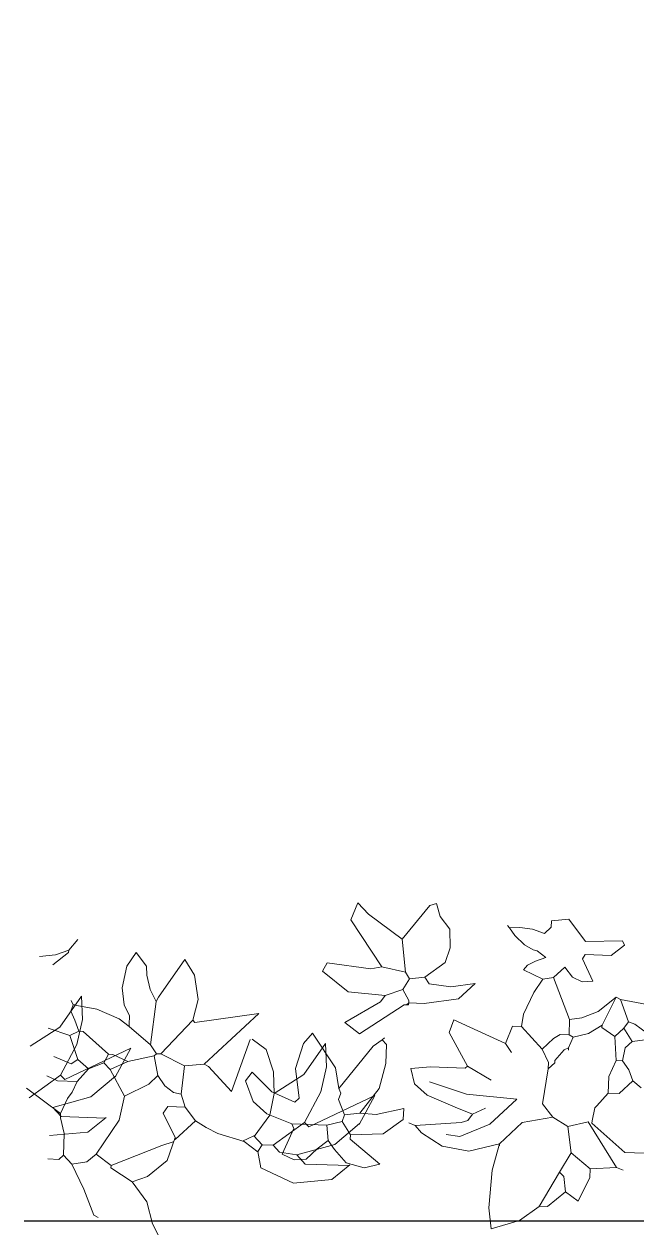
# Model space of a CAD drawing. Header units: millimetres. Extents: x 2667 to 2848, y -1 to 1765.
# Drawn here: x 2776.677 to 2777.422, y 1718.591 to 1720.063 of the extents above; entities that cross this region are included whole.
import ezdxf

# ---------------------------------------------------------------- set-up
doc = ezdxf.new("R2010")
doc.units = ezdxf.units.MM
doc.layers.add('PROIEZIONI', color=145, linetype='Continuous')
doc.layers.add('VERDE_giardino', color=74, linetype='Continuous', lineweight=9)

msp = doc.modelspace()

# ---------------------------------------------------------------- linework, layer by layer
at = {"layer": 'PROIEZIONI'}
msp.add_lwpolyline([(2779.6095, 1720.3076), (2779.6095, 1718.6078), (2776.6771, 1718.6078)], dxfattribs=at)
at = {"layer": 'VERDE_giardino'}
for p, q in [((2777.0743, 1718.9738), (2777.083, 1718.9947)), ((2777.0958, 1718.981), (2777.083, 1718.9947)), ((2777.1371, 1718.9503), (2777.1705, 1718.9915)), ((2777.1705, 1718.9915), (2777.1785, 1718.9939)), ((2777.1833, 1718.9778), (2777.1785, 1718.9939)), ((2777.1371, 1718.9503), (2777.0958, 1718.981)), ((2777.1951, 1718.9627), (2777.1833, 1718.9778)), ((2777.112, 1718.9167), (2777.0743, 1718.9738)), ((2777.1955, 1718.9397), (2777.1951, 1718.9627)), ((2777.2677, 1718.9641), (2777.2651, 1718.9669)), ((2777.28, 1718.9647), (2777.2677, 1718.9641)), ((2777.2677, 1718.9641), (2777.2738, 1718.9547)), ((2777.2955, 1718.9626), (2777.28, 1718.9647)), ((2777.3099, 1718.9573), (2777.2955, 1718.9626)), ((2777.3181, 1718.9649), (2777.3099, 1718.9573)), ((2777.3184, 1718.9729), (2777.3181, 1718.9649)), ((2777.3184, 1718.9729), (2777.3397, 1718.9747)), ((2777.3397, 1718.9747), (2777.36, 1718.9475)), ((2776.7313, 1718.9371), (2776.7424, 1718.9499)), ((2777.141, 1718.9103), (2777.1371, 1718.9503)), ((2777.2738, 1718.9547), (2777.2856, 1718.9435)), ((2777.36, 1718.9475), (2777.4051, 1718.9485)), ((2777.4076, 1718.9431), (2777.4051, 1718.9485)), ((2776.7121, 1718.9192), (2776.7312, 1718.9344)), ((2776.7313, 1718.9371), (2776.7154, 1718.9314)), ((2776.7312, 1718.9344), (2776.7313, 1718.9371)), ((2776.8135, 1718.9341), (2776.8019, 1718.9178)), ((2776.8135, 1718.9341), (2776.8261, 1718.9177)), ((2777.1892, 1718.9219), (2777.1955, 1718.9397)), ((2777.2856, 1718.9435), (2777.2961, 1718.9375)), ((2777.2961, 1718.9375), (2777.3012, 1718.9363)), ((2777.3012, 1718.9363), (2777.3115, 1718.928)), ((2777.3912, 1718.9304), (2777.4076, 1718.9431)), ((2776.7154, 1718.9314), (2776.6958, 1718.9293)), ((2776.8019, 1718.9178), (2776.7964, 1718.8914)), ((2776.8265, 1718.9065), (2776.8261, 1718.9177)), ((2776.8407, 1718.88), (2776.8727, 1718.9257)), ((2776.8727, 1718.9257), (2776.8845, 1718.9067)), ((2777.0402, 1718.9114), (2777.0459, 1718.9218)), ((2777.0459, 1718.9218), (2777.0987, 1718.9145)), ((2777.1646, 1718.9042), (2777.1892, 1718.9219)), ((2777.2895, 1718.9189), (2777.2844, 1718.9131)), ((2777.299, 1718.9236), (2777.2895, 1718.9189)), ((2777.3115, 1718.928), (2777.299, 1718.9236)), ((2777.3565, 1718.9264), (2777.3594, 1718.9316)), ((2777.3688, 1718.8994), (2777.3565, 1718.9264)), ((2777.3594, 1718.9316), (2777.3912, 1718.9304)), ((2776.8304, 1718.8892), (2776.8265, 1718.9065)), ((2776.8845, 1718.9067), (2776.8889, 1718.8771)), ((2777.0711, 1718.8863), (2777.0402, 1718.9114)), ((2777.0987, 1718.9145), (2777.112, 1718.9167)), ((2777.141, 1718.9103), (2777.112, 1718.9167)), ((2777.146, 1718.9022), (2777.141, 1718.9103)), ((2777.146, 1718.9022), (2777.1646, 1718.9042)), ((2777.1697, 1718.896), (2777.1646, 1718.9042)), ((2777.3079, 1718.9016), (2777.2844, 1718.9131)), ((2777.3079, 1718.9016), (2777.3212, 1718.9038)), ((2777.3212, 1718.9038), (2777.3349, 1718.9165)), ((2777.3406, 1718.8526), (2777.3212, 1718.9038)), ((2777.3349, 1718.9165), (2777.3441, 1718.9041)), ((2777.3441, 1718.9041), (2777.3561, 1718.8986)), ((2776.7964, 1718.8914), (2776.7988, 1718.8704)), ((2776.8378, 1718.8748), (2776.8304, 1718.8892)), ((2777.1161, 1718.8821), (2777.1376, 1718.8892)), ((2777.1376, 1718.8892), (2777.146, 1718.9022)), ((2777.145, 1718.8757), (2777.1376, 1718.8892)), ((2777.1961, 1718.8924), (2777.1697, 1718.896)), ((2777.1961, 1718.8924), (2777.2256, 1718.8964)), ((2777.2256, 1718.8964), (2777.2054, 1718.878)), ((2777.3079, 1718.9016), (2777.2971, 1718.8854)), ((2777.3561, 1718.8986), (2777.3688, 1718.8994)), ((2776.747, 1718.8813), (2776.7204, 1718.8436)), ((2776.7368, 1718.8705), (2776.7344, 1718.8759)), ((2776.7479, 1718.8527), (2776.747, 1718.8813)), ((2776.8306, 1718.822), (2776.8378, 1718.8748)), ((2776.8378, 1718.8748), (2776.8407, 1718.88)), ((2776.8889, 1718.8771), (2776.8821, 1718.852)), ((2777.0671, 1718.8493), (2777.1105, 1718.8743)), ((2777.1161, 1718.8821), (2777.0711, 1718.8863)), ((2777.1105, 1718.8743), (2777.1161, 1718.8821)), ((2777.1449, 1718.873), (2777.145, 1718.8757)), ((2777.2054, 1718.878), (2777.1635, 1718.8724)), ((2777.2971, 1718.8854), (2777.2844, 1718.8593)), ((2777.3973, 1718.8798), (2777.3752, 1718.8626)), ((2777.3801, 1718.8459), (2777.3973, 1718.8798)), ((2777.4025, 1718.8769), (2777.3973, 1718.8798)), ((2777.4025, 1718.8769), (2777.4552, 1718.867)), ((2777.4121, 1718.85), (2777.4025, 1718.8769)), ((2776.7339, 1718.8627), (2776.7368, 1718.8705)), ((2776.7388, 1718.8519), (2776.7339, 1718.8627)), ((2776.7656, 1718.8655), (2776.7368, 1718.8705)), ((2776.7395, 1718.8704), (2776.7368, 1718.8705)), ((2776.7928, 1718.8535), (2776.7656, 1718.8655)), ((2776.7988, 1718.8704), (2776.8054, 1718.8574)), ((2776.9624, 1718.86), (2776.8847, 1718.8492)), ((2776.8961, 1718.7984), (2776.9624, 1718.86)), ((2777.0852, 1718.8354), (2777.1395, 1718.8706)), ((2777.1422, 1718.8705), (2777.1395, 1718.8706)), ((2777.1422, 1718.8705), (2777.1449, 1718.873)), ((2777.1448, 1718.8704), (2777.1422, 1718.8705)), ((2777.1448, 1718.8704), (2777.1449, 1718.873)), ((2777.1449, 1718.873), (2777.1635, 1718.8724)), ((2777.2844, 1718.8593), (2777.2819, 1718.8442)), ((2777.3752, 1718.8626), (2777.3554, 1718.8547)), ((2776.7436, 1718.8384), (2776.7388, 1718.8519)), ((2776.741, 1718.8224), (2776.7479, 1718.8527)), ((2776.8049, 1718.8441), (2776.7928, 1718.8535)), ((2776.8049, 1718.8441), (2776.805, 1718.8468)), ((2776.8306, 1718.822), (2776.8049, 1718.8441)), ((2776.8054, 1718.8574), (2776.805, 1718.8468)), ((2776.8435, 1718.8109), (2776.8821, 1718.852)), ((2776.8847, 1718.8492), (2776.8821, 1718.852)), ((2777.0852, 1718.8354), (2777.0671, 1718.8493)), ((2777.1999, 1718.8525), (2777.194, 1718.8368)), ((2777.2626, 1718.8236), (2777.1999, 1718.8525)), ((2777.2626, 1718.8236), (2777.2713, 1718.8446)), ((2777.2713, 1718.8446), (2777.2819, 1718.8442)), ((2777.3074, 1718.8167), (2777.2819, 1718.8442)), ((2777.3399, 1718.8341), (2777.3406, 1718.8526)), ((2777.3554, 1718.8547), (2777.3406, 1718.8526)), ((2777.3638, 1718.8359), (2777.3801, 1718.8459)), ((2777.38, 1718.8432), (2777.3801, 1718.8459)), ((2777.4065, 1718.8423), (2777.4121, 1718.85)), ((2777.42, 1718.8471), (2777.4121, 1718.85)), ((2777.4355, 1718.8359), (2777.42, 1718.8471)), ((2776.7204, 1718.8436), (2776.6845, 1718.8204)), ((2776.7063, 1718.8424), (2776.7328, 1718.8335)), ((2776.7328, 1718.8335), (2776.7436, 1718.8384)), ((2776.7424, 1718.804), (2776.7328, 1718.8335)), ((2776.7489, 1718.8382), (2776.7436, 1718.8384)), ((2776.7798, 1718.8106), (2776.7489, 1718.8382)), ((2777.028, 1718.8363), (2777.0169, 1718.8234)), ((2777.056, 1718.7939), (2777.028, 1718.8363)), ((2777.1126, 1718.8279), (2777.1153, 1718.8305)), ((2777.2164, 1718.7961), (2777.194, 1718.8368)), ((2777.3074, 1718.8167), (2777.3211, 1718.8295)), ((2777.3211, 1718.8295), (2777.3293, 1718.8345)), ((2777.3293, 1718.8345), (2777.3399, 1718.8341)), ((2777.3393, 1718.8182), (2777.3451, 1718.8312)), ((2777.3451, 1718.8312), (2777.3399, 1718.8341)), ((2777.3451, 1718.8312), (2777.3638, 1718.8359)), ((2777.3956, 1718.8321), (2777.38, 1718.8432)), ((2777.3956, 1718.8321), (2777.4065, 1718.8423)), ((2777.3971, 1718.8028), (2777.3956, 1718.8321)), ((2777.4166, 1718.826), (2777.4065, 1718.8423)), ((2776.7215, 1718.7852), (2776.741, 1718.8224)), ((2776.7266, 1718.7797), (2776.8069, 1718.8178)), ((2776.7877, 1718.7828), (2776.8069, 1718.8178)), ((2776.8382, 1718.8111), (2776.8306, 1718.822)), ((2776.952, 1718.8285), (2776.9294, 1718.7653)), ((2776.9716, 1718.8161), (2776.9546, 1718.829)), ((2776.9803, 1718.7893), (2776.9716, 1718.8161)), ((2777.0169, 1718.8234), (2777.0073, 1718.7931)), ((2777.0438, 1718.8237), (2777.0172, 1718.7859)), ((2777.0447, 1718.7951), (2777.0438, 1718.8237)), ((2777.06, 1718.7688), (2777.1017, 1718.8203)), ((2777.1017, 1718.8203), (2777.1126, 1718.8279)), ((2777.1177, 1718.8224), (2777.1126, 1718.8279)), ((2777.1172, 1718.7993), (2777.1177, 1718.8224)), ((2777.2626, 1718.8236), (2777.2701, 1718.8128)), ((2777.3148, 1718.8005), (2777.3074, 1718.8167)), ((2777.3228, 1718.8029), (2777.3339, 1718.8157)), ((2777.3339, 1718.8157), (2777.3393, 1718.8182)), ((2777.3392, 1718.8155), (2777.3393, 1718.8182)), ((2777.4051, 1718.8025), (2777.4083, 1718.8183)), ((2777.4083, 1718.8183), (2777.4166, 1718.826)), ((2777.4166, 1718.826), (2777.4326, 1718.8281)), ((2776.7133, 1718.8077), (2776.7342, 1718.799)), ((2776.7342, 1718.799), (2776.7424, 1718.804)), ((2776.7552, 1718.7929), (2776.7424, 1718.804)), ((2776.7552, 1718.7929), (2776.7741, 1718.8002)), ((2776.7741, 1718.8002), (2776.7798, 1718.8106)), ((2776.7817, 1718.7919), (2776.7741, 1718.8002)), ((2776.7851, 1718.8104), (2776.7798, 1718.8106)), ((2776.7817, 1718.7919), (2776.8033, 1718.8017)), ((2776.8033, 1718.8017), (2776.7851, 1718.8104)), ((2776.8033, 1718.8017), (2776.8354, 1718.8085)), ((2776.8354, 1718.8085), (2776.8382, 1718.8111)), ((2776.8398, 1718.7845), (2776.8354, 1718.8085)), ((2776.8435, 1718.8109), (2776.8382, 1718.8111)), ((2776.8721, 1718.7966), (2776.8435, 1718.8109)), ((2777.3145, 1718.7926), (2777.3148, 1718.8005)), ((2777.3145, 1718.7926), (2777.3227, 1718.8002)), ((2777.3227, 1718.8002), (2777.3228, 1718.8029)), ((2777.3884, 1718.7833), (2777.3971, 1718.8028)), ((2777.4051, 1718.8025), (2777.3971, 1718.8028)), ((2777.4127, 1718.7916), (2777.4051, 1718.8025)), ((2776.6833, 1718.7574), (2776.7215, 1718.7852)), ((2776.7215, 1718.7852), (2776.7266, 1718.7797)), ((2776.7414, 1718.7775), (2776.7552, 1718.7929)), ((2776.7991, 1718.7594), (2776.7817, 1718.7919)), ((2776.8682, 1718.7622), (2776.8721, 1718.7966)), ((2776.8721, 1718.7966), (2776.8961, 1718.7984)), ((2776.9013, 1718.7955), (2776.8961, 1718.7984)), ((2776.9294, 1718.7653), (2776.9013, 1718.7955)), ((2776.9546, 1718.7886), (2776.9462, 1718.7782)), ((2776.9782, 1718.7648), (2776.9546, 1718.7886)), ((2776.9813, 1718.7628), (2776.9803, 1718.7893)), ((2777.0172, 1718.7859), (2776.9813, 1718.7628)), ((2777.0073, 1718.7931), (2777.0118, 1718.7573)), ((2777.0378, 1718.7648), (2777.0447, 1718.7951)), ((2777.06, 1718.7688), (2777.056, 1718.7939)), ((2777.1088, 1718.769), (2777.1172, 1718.7993)), ((2777.1713, 1718.7951), (2777.1473, 1718.7933)), ((2777.1473, 1718.7933), (2777.152, 1718.7746)), ((2777.2137, 1718.7936), (2777.1713, 1718.7951)), ((2777.2164, 1718.7961), (2777.2137, 1718.7936)), ((2777.2164, 1718.7961), (2777.245, 1718.7792)), ((2777.3145, 1718.7926), (2777.3077, 1718.7504)), ((2777.4175, 1718.7782), (2777.4127, 1718.7916)), ((2776.7176, 1718.7783), (2776.7045, 1718.7841)), ((2776.7414, 1718.7775), (2776.7176, 1718.7783)), ((2776.7356, 1718.7644), (2776.7414, 1718.7775)), ((2776.7882, 1718.784), (2776.7581, 1718.7587)), ((2776.7991, 1718.7594), (2776.8289, 1718.7743)), ((2776.8289, 1718.7743), (2776.8398, 1718.7845)), ((2776.8398, 1718.7845), (2776.8482, 1718.7721)), ((2776.8482, 1718.7721), (2776.8588, 1718.764)), ((2776.9462, 1718.7782), (2776.9558, 1718.7529)), ((2777.1674, 1718.7608), (2777.152, 1718.7746)), ((2777.1702, 1718.777), (2777.215, 1718.7618)), ((2777.3877, 1718.7634), (2777.3884, 1718.7833)), ((2777.401, 1718.7629), (2777.4175, 1718.7782)), ((2777.4278, 1718.7699), (2777.4175, 1718.7782)), ((2776.7214, 1718.7384), (2776.6801, 1718.7691)), ((2776.7581, 1718.7587), (2776.7121, 1718.7457)), ((2776.7214, 1718.7384), (2776.73, 1718.7567)), ((2776.73, 1718.7567), (2776.7356, 1718.7644)), ((2776.7928, 1718.7305), (2776.7991, 1718.7594)), ((2776.8588, 1718.764), (2776.8682, 1718.7622)), ((2776.873, 1718.7461), (2776.8682, 1718.7622)), ((2776.9813, 1718.7628), (2776.976, 1718.7365)), ((2777.0063, 1718.7522), (2776.9782, 1718.7648)), ((2777.0063, 1718.7522), (2777.0118, 1718.7573)), ((2777.0182, 1718.7276), (2777.0378, 1718.7648)), ((2777.0233, 1718.7221), (2777.1036, 1718.7602)), ((2777.0595, 1718.7555), (2777.0625, 1718.7634)), ((2777.0625, 1718.7634), (2777.06, 1718.7688)), ((2777.0845, 1718.7252), (2777.1036, 1718.7602)), ((2777.0855, 1718.7387), (2777.1088, 1718.769)), ((2777.2014, 1718.7463), (2777.1674, 1718.7608)), ((2777.215, 1718.7618), (2777.2763, 1718.7561)), ((2777.2763, 1718.7561), (2777.2434, 1718.7257)), ((2777.3739, 1718.7479), (2777.3877, 1718.7634)), ((2777.3877, 1718.7634), (2777.401, 1718.7629)), ((2776.7223, 1718.7347), (2776.7121, 1718.7457)), ((2776.8462, 1718.7391), (2776.8517, 1718.7469)), ((2776.8517, 1718.7469), (2776.873, 1718.7461)), ((2776.8856, 1718.7297), (2776.873, 1718.7461)), ((2776.9558, 1718.7529), (2776.9724, 1718.7382)), ((2777.0668, 1718.7367), (2777.0595, 1718.7555)), ((2777.1052, 1718.7372), (2777.1388, 1718.7447)), ((2777.1383, 1718.7314), (2777.1388, 1718.7447)), ((2777.2223, 1718.7375), (2777.2014, 1718.7463)), ((2777.2223, 1718.7375), (2777.2385, 1718.7449)), ((2777.3203, 1718.734), (2777.3077, 1718.7504)), ((2777.3679, 1718.7296), (2777.3712, 1718.7454)), ((2777.3712, 1718.7454), (2777.3739, 1718.7479)), ((2776.7212, 1718.7331), (2776.7214, 1718.7384)), ((2776.7258, 1718.7143), (2776.7212, 1718.7331)), ((2776.7758, 1718.7328), (2776.7223, 1718.7347)), ((2776.7546, 1718.716), (2776.7767, 1718.7335)), ((2776.7647, 1718.689), (2776.7928, 1718.7305)), ((2776.861, 1718.7094), (2776.8462, 1718.7391)), ((2776.8609, 1718.7068), (2776.8856, 1718.7297)), ((2776.8856, 1718.7297), (2776.8986, 1718.7213)), ((2776.976, 1718.7365), (2776.957, 1718.7106)), ((2776.9724, 1718.7382), (2777.0027, 1718.7258)), ((2776.9801, 1718.6998), (2777.0182, 1718.7276)), ((2777.0182, 1718.7276), (2777.0233, 1718.7221)), ((2777.0451, 1718.7242), (2777.0639, 1718.7288)), ((2777.085, 1718.7264), (2777.0549, 1718.701)), ((2777.0639, 1718.7288), (2777.0668, 1718.7367)), ((2777.0739, 1718.7126), (2777.0639, 1718.7288)), ((2777.0668, 1718.7367), (2777.0855, 1718.7387)), ((2777.0855, 1718.7387), (2777.1052, 1718.7372)), ((2777.1137, 1718.7138), (2777.1383, 1718.7314)), ((2777.1528, 1718.7241), (2777.1449, 1718.7271)), ((2777.1528, 1718.7241), (2777.2086, 1718.7274)), ((2777.2086, 1718.7274), (2777.2167, 1718.7298)), ((2777.2167, 1718.7298), (2777.2223, 1718.7375)), ((2777.2555, 1718.7018), (2777.2829, 1718.7274)), ((2777.2829, 1718.7274), (2777.3203, 1718.734)), ((2777.3203, 1718.734), (2777.3385, 1718.7227)), ((2777.3385, 1718.7227), (2777.3634, 1718.7285)), ((2777.3977, 1718.6728), (2777.3634, 1718.7285)), ((2777.3679, 1718.7296), (2777.3678, 1718.7269)), ((2777.3678, 1718.7269), (2777.4079, 1718.691)), ((2776.7078, 1718.7116), (2776.7546, 1718.716)), ((2776.7249, 1718.6878), (2776.7258, 1718.7143)), ((2776.8986, 1718.7213), (2776.9128, 1718.7143)), ((2776.9128, 1718.7143), (2776.9446, 1718.7045)), ((2776.9908, 1718.689), (2777.0052, 1718.7204)), ((2777.0451, 1718.7242), (2777.0027, 1718.7258)), ((2777.0052, 1718.7204), (2777.0027, 1718.7258)), ((2777.0471, 1718.7056), (2777.0451, 1718.7242)), ((2777.0737, 1718.7073), (2777.0739, 1718.7126)), ((2777.0739, 1718.7126), (2777.1137, 1718.7138)), ((2777.1605, 1718.715), (2777.1528, 1718.7241)), ((2777.1855, 1718.6987), (2777.1605, 1718.715)), ((2777.2072, 1718.7106), (2777.1905, 1718.7129)), ((2777.2434, 1718.7257), (2777.2072, 1718.7106)), ((2777.3426, 1718.6907), (2777.3385, 1718.7227)), ((2776.7828, 1718.6751), (2776.8447, 1718.6994)), ((2776.8447, 1718.6994), (2776.8582, 1718.7042)), ((2776.861, 1718.7094), (2776.8509, 1718.6813)), ((2776.8609, 1718.7068), (2776.861, 1718.7094)), ((2776.9429, 1718.705), (2776.9566, 1718.7112)), ((2776.9446, 1718.7045), (2776.9617, 1718.6916)), ((2776.9566, 1718.7112), (2776.9668, 1718.7003)), ((2776.9612, 1718.6925), (2776.9668, 1718.7003)), ((2776.9801, 1718.6998), (2776.9668, 1718.7003)), ((2776.9877, 1718.6915), (2776.9801, 1718.6998)), ((2777.0549, 1718.701), (2777.0088, 1718.6881)), ((2777.0335, 1718.6955), (2777.0471, 1718.7056)), ((2777.0471, 1718.7056), (2777.0547, 1718.6947)), ((2777.1097, 1718.6768), (2777.0737, 1718.7073)), ((2777.218, 1718.6926), (2777.1855, 1718.6987)), ((2777.218, 1718.6926), (2777.2555, 1718.7018)), ((2777.2466, 1718.6697), (2777.2555, 1718.7018)), ((2777.2555, 1718.7018), (2777.2554, 1718.6992)), ((2776.7061, 1718.6832), (2776.7194, 1718.6827)), ((2776.7194, 1718.6827), (2776.7249, 1718.6878)), ((2776.7351, 1718.6769), (2776.7249, 1718.6878)), ((2776.7647, 1718.689), (2776.7534, 1718.6798)), ((2776.7828, 1718.6751), (2776.7647, 1718.689)), ((2776.9649, 1718.6723), (2776.9612, 1718.6925)), ((2777.0088, 1718.6881), (2776.9877, 1718.6915)), ((2776.9908, 1718.689), (2777.0057, 1718.6821)), ((2777.0057, 1718.6821), (2777.0203, 1718.6828)), ((2777.019, 1718.6771), (2777.0088, 1718.6881)), ((2777.0203, 1718.6828), (2777.0335, 1718.6955)), ((2777.0547, 1718.6947), (2777.0689, 1718.6785)), ((2777.3285, 1718.6673), (2777.3426, 1718.6907)), ((2777.3658, 1718.6713), (2777.3426, 1718.6907)), ((2777.4079, 1718.691), (2777.4938, 1718.6878)), ((2776.7534, 1718.6798), (2776.7351, 1718.6769)), ((2776.7351, 1718.6769), (2776.7498, 1718.6467)), ((2776.7827, 1718.6725), (2776.7828, 1718.6751)), ((2776.8086, 1718.6556), (2776.7827, 1718.6725)), ((2776.8509, 1718.6813), (2776.8271, 1718.6618)), ((2776.9649, 1718.6723), (2777.0046, 1718.654)), ((2777.0726, 1718.6752), (2777.019, 1718.6771)), ((2777.0514, 1718.6584), (2777.0734, 1718.6759)), ((2777.0689, 1718.6785), (2777.0906, 1718.6726)), ((2777.0906, 1718.6726), (2777.1097, 1718.6768)), ((2777.2425, 1718.6239), (2777.2466, 1718.6697)), ((2777.3654, 1718.6607), (2777.3658, 1718.6713)), ((2777.3658, 1718.6713), (2777.3977, 1718.6728)), ((2777.3977, 1718.6728), (2777.4056, 1718.6698)), ((2776.8271, 1718.6618), (2776.8086, 1718.6556)), ((2776.8263, 1718.6311), (2776.8086, 1718.6556)), ((2777.0046, 1718.654), (2777.0514, 1718.6584)), ((2777.3285, 1718.6673), (2777.3035, 1718.6255)), ((2777.3336, 1718.6618), (2777.3285, 1718.6673)), ((2777.3356, 1718.6432), (2777.3336, 1718.6618)), ((2777.3511, 1718.632), (2777.3654, 1718.6607)), ((2776.7498, 1718.6467), (2776.762, 1718.6148)), ((2777.3356, 1718.6432), (2777.3137, 1718.6254)), ((2777.3356, 1718.6432), (2777.3511, 1718.632)), ((2776.8333, 1718.6043), (2776.8263, 1718.6311)), ((2777.2452, 1718.5983), (2777.2425, 1718.6239)), ((2777.3035, 1718.6255), (2777.2797, 1718.6085)), ((2777.3137, 1718.6254), (2777.3031, 1718.6258)), ((2776.7672, 1718.612), (2776.762, 1718.6148)), ((2776.8333, 1718.6043), (2776.8403, 1718.5911)), ((2777.2797, 1718.6085), (2777.2452, 1718.5983))]:
    msp.add_line(p, q, dxfattribs=at)
for centre, start, end in [((2777.4079, 1718.691), 227.7572, 267.5602), ((2776.9649, 1718.6723), 190.7175, 245.4465)]:
    msp.add_arc(centre, 0.000000331, start, end, dxfattribs=at)

doc.saveas('drawing.dxf')
